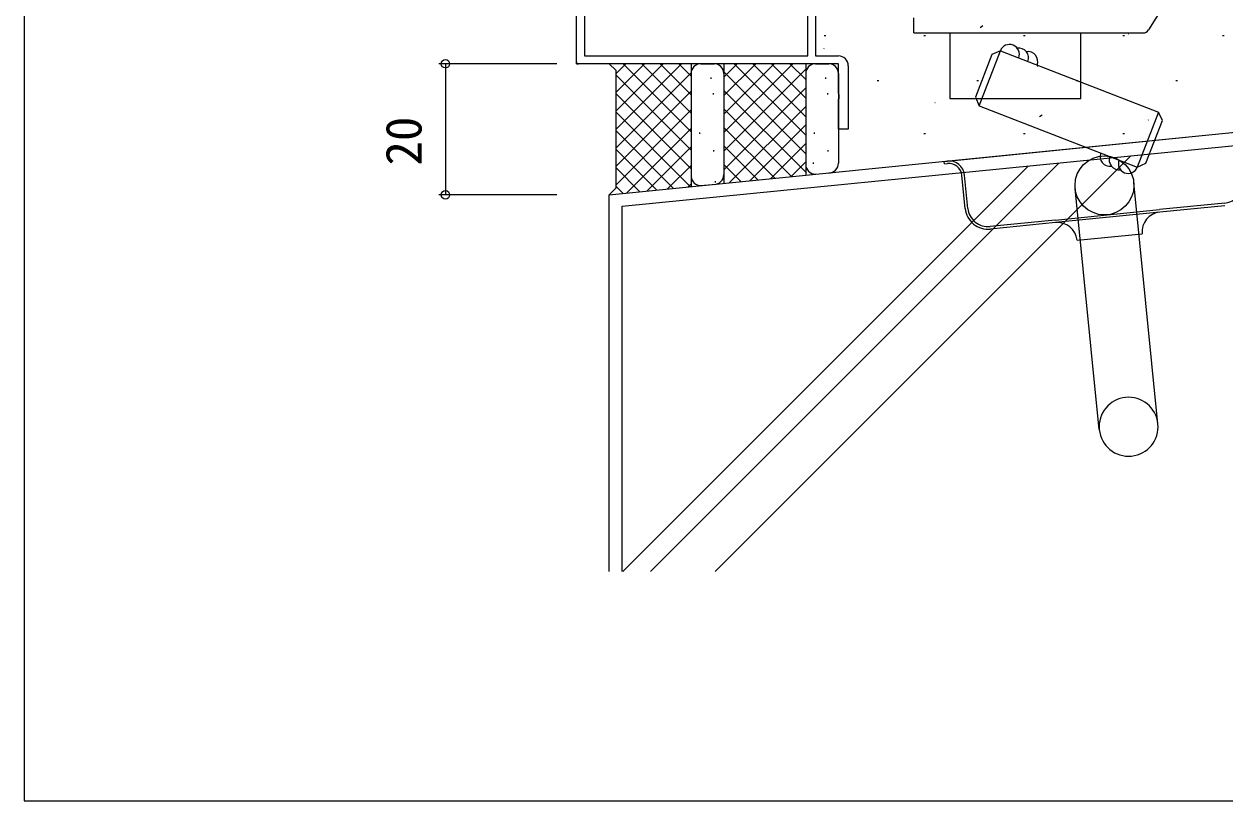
# Model space of a CAD drawing. Units: millimetres, scale not verified. Extents: x -437 to 438, y -344 to 341.
# Drawn here: x -436.8 to -253.5, y -343.8 to -225.2 of the extents above; entities that cross this region are included whole.
import ezdxf
from ezdxf.enums import TextEntityAlignment as Align

# ---------------------------------------------------------------- set-up
doc = ezdxf.new("R2010")
doc.units = ezdxf.units.MM
doc.header["$LTSCALE"] = 2
for name, color, linetype in [('0-2_YKK_11', 7, 'Continuous'), ('0-3_YKK_12', 2, 'Continuous'), ('0-4_YKK_13', 4, 'Continuous'), ('0-5_YKK_D', 6, 'Continuous'), ('0-6_YKK_ZWAK', 7, 'Continuous'), ('0-7_YSS_K', 3, 'Continuous')]:
    doc.layers.add(name, color=color, linetype=linetype)
doc.styles.add('ＭＳ ゴシック', font='')
doc.styles.get('ＭＳ ゴシック').set_extended_font_data('MS Gothic')

msp = doc.modelspace()

# ---------------------------------------------------------------- linework, layer by layer
at = {"layer": '0-2_YKK_11'}
for points in [[(-310.96, -231.6), (-310.96, -241.3), (-312.46, -241.3), (-312.46, -236.758), (-312.34, -236.575), (-312.34, -236.025), (-312.46, -235.842), (-312.46, -231.3), (-352.46, -231.3), (-352.46, -219.3)], [(-335.915, -220.272), (-342.44, -220.5), (-351.26, -220.5), (-351.26, -230.1), (-317.16, -230.1), (-317.16, -219.5), (-322.038, -219.5), (-322.299, -219.653), (-322.55, -219.805), (-329.17, -220.037)], [(-310.907, -219.5), (-315.96, -219.5), (-315.96, -230.1), (-312.46, -230.1)]]:
    msp.add_lwpolyline(points, dxfattribs=at)
msp.add_arc((-312.46, -231.6), 1.5, 0.00001, 89.99999, dxfattribs=at)
at = {"layer": '0-3_YKK_12'}
msp.add_lwpolyline([(-352.46, -231), (-352.46, -231.3), (-352.16, -231.3)], dxfattribs=at)
at = {"layer": '0-4_YKK_13'}
for p, q in [((-260.461, -218.6), (-265.11, -226.126)), ((-300.96, -226.6), (-300.96, -224.3)), ((-300.96, -226.6), (-265.961, -226.6)), ((-275.461, -236.6), (-275.461, -226.6)), ((-295.844, -246.138), (-249.077, -241.462)), ((-296.341, -246.188), (-295.844, -246.138)), ((-296.302, -246.586), (-296.341, -246.188)), ((-296.302, -246.586), (-295.804, -246.536)), ((-293.108, -253.402), (-293.615, -248.327)), ((-292.709, -253.362), (-293.217, -248.288)), ((-272.65, -287.134), (-276.331, -250.317)), ((-263.694, -286.238), (-267.376, -249.422)), ((-253.495, -252.556), (-263.445, -253.551)), ((-253.455, -252.954), (-263.406, -253.949)), ((-279.366, -255.143), (-263.445, -253.551)), ((-263.406, -253.949), (-279.326, -255.541)), ((-279.366, -255.143), (-289.316, -256.138)), ((-279.326, -255.541), (-289.277, -256.536)), ((-276.043, -258.228), (-266.092, -257.233))]:
    msp.add_line(p, q, dxfattribs=at)
msp.add_lwpolyline([(-295.46, -226.6), (-295.461, -236.6), (-275.461, -236.6)], dxfattribs=at)
msp.add_circle((-271.854, -249.87), 4.5, dxfattribs=at)
for centre, radius, start, end in [((-265.961, -225.6), 1, 270, 328.29252), ((-295.605, -248.526), 2.4, 5.71059, 95.71059), ((-295.605, -248.526), 2, 5.71059, 95.71059), ((-253.804, -249.472), 3.1, 275.71059, 5.71059), ((-289.625, -253.054), 3.5, 185.71059, 275.71059), ((-289.625, -253.054), 3.1, 185.71059, 275.71059), ((-263.107, -256.934), 3, 95.71059, 185.71059), ((-279.028, -258.527), 3, 5.71059, 95.71059), ((-268.172, -286.686), 4.5, 5.71059, 185.71059), ((-268.172, -286.686), 4.5, 185.71059, 5.71059)]:
    msp.add_arc(centre, radius, start, end, dxfattribs=at)
at = {"layer": '0-5_YKK_D'}
for p, q in [((-355.46, -231.3), (-373.46, -231.3)), ((-372.46, -231.3), (-372.46, -251.3)), ((-355.46, -251.3), (-373.46, -251.3))]:
    msp.add_line(p, q, dxfattribs=at)
for centre in [(-372.46, -231.3), (-372.46, -251.3)]:
    msp.add_circle(centre, 0.637, dxfattribs=at)
at = {"layer": '0-6_YKK_ZWAK'}
msp.add_line((-436.8, 306.2), (-436.8, -343.8), dxfattribs=at)
msp.add_lwpolyline([(-436.8, -343.8), (438.2, -343.8), (438.2, 306.2)], dxfattribs=at)
at = {"layer": '0-7_YSS_K'}
for p, q in [((-290.821, -225.745), (-290.404, -225.469)), ((-314.63, -226.995), (-314.38, -226.995)), ((-299.43, -226.995), (-299.18, -226.995)), ((-284.23, -226.995), (-283.98, -226.995)), ((-269.03, -226.995), (-268.78, -226.995)), ((-268.19, -226.75), (-268.142, -226.733)), ((-253.83, -226.995), (-253.58, -226.995)), ((-314.687, -229.01), (-314.64, -228.994)), ((-287.738, -229.312), (-263.587, -238.67)), ((-347.46, -231.3), (-346.46, -232.3)), ((-346.46, -232.857), (-344.903, -231.3)), ((-346.46, -235.686), (-342.075, -231.3)), ((-346.46, -238.514), (-339.246, -231.3)), ((-346.46, -241.342), (-336.418, -231.3)), ((-346.46, -232.3), (-346.46, -250.3)), ((-346.46, -244.171), (-334.96, -232.671)), ((-334.96, -241.673), (-345.334, -231.3)), ((-334.96, -238.845), (-342.505, -231.3)), ((-334.96, -236.016), (-339.677, -231.3)), ((-334.96, -233.188), (-336.848, -231.3)), ((-334.96, -231.3), (-334.94, -250.048)), ((-334.96, -232.8), (-334.942, -248.522)), ((-333.46, -231.3), (-331.46, -231.3)), ((-329.96, -231.3), (-329.96, -248.2)), ((-329.96, -233.328), (-327.933, -231.3)), ((-329.96, -236.156), (-325.104, -231.3)), ((-329.96, -238.985), (-322.276, -231.3)), ((-329.96, -241.813), (-319.447, -231.3)), ((-329.96, -244.641), (-317.46, -232.141)), ((-317.46, -245.031), (-329.96, -232.531)), ((-329.96, -232.8), (-329.96, -249.55)), ((-317.46, -242.202), (-328.363, -231.3)), ((-317.46, -239.374), (-325.535, -231.3)), ((-317.46, -236.546), (-322.706, -231.3)), ((-317.46, -233.717), (-319.878, -231.3)), ((-317.46, -231.3), (-317.46, -248.3)), ((-317.46, -232.8), (-317.46, -246.65)), ((-315.96, -231.3), (-313.96, -231.3)), ((-312.46, -232.8), (-312.46, -246.45)), ((-282.141, -231.69), (-282.094, -231.673)), ((-334.96, -244.501), (-346.46, -233.001)), ((-331.925, -233.384), (-331.925, -233.584)), ((-314.425, -233.384), (-314.425, -233.584)), ((-306.555, -233.87), (-306.305, -233.87)), ((-291.355, -233.87), (-291.105, -233.87)), ((-276.155, -233.87), (-275.905, -233.87)), ((-260.955, -233.87), (-260.705, -233.87)), ((-346.46, -246.999), (-334.96, -235.499)), ((-334.96, -247.33), (-346.46, -235.83)), ((-331.615, -235.786), (-331.615, -235.986)), ((-329.96, -247.47), (-317.46, -234.97)), ((-317.46, -247.859), (-329.96, -235.359)), ((-314.115, -235.786), (-314.115, -235.986)), ((-346.46, -249.828), (-334.96, -238.328)), ((-319.631, -248.517), (-329.96, -238.188)), ((-329.129, -249.467), (-317.46, -237.798)), ((-297.741, -237.215), (-297.694, -237.198)), ((-290.99, -237.704), (-266.839, -247.062)), ((-335.059, -250.06), (-346.46, -238.658)), ((-281.797, -239.361), (-281.38, -239.085)), ((-265.195, -239.894), (-265.148, -239.877)), ((-337.63, -250.317), (-346.46, -241.487)), ((-344.843, -251.038), (-334.96, -241.156)), ((-333.656, -241.772), (-333.656, -241.972)), ((-322.202, -248.774), (-329.96, -241.016)), ((-325.986, -249.153), (-317.46, -240.627)), ((-316.156, -241.772), (-316.156, -241.972)), ((-299.43, -241.945), (-299.18, -241.945)), ((-284.23, -241.945), (-283.98, -241.945)), ((-269.03, -241.945), (-268.78, -241.945)), ((-324.774, -249.031), (-329.96, -243.845)), ((-322.844, -248.838), (-317.46, -243.455)), ((-340.202, -250.574), (-346.46, -244.315)), ((-341.7, -250.724), (-334.96, -243.985)), ((-331.563, -244.485), (-331.563, -244.685)), ((-331.264, -308.8), (-267.822, -245.358)), ((-314.063, -244.485), (-314.063, -244.685)), ((-342.773, -250.831), (-346.46, -247.144)), ((-345.406, -308.8), (-283.52, -246.914)), ((-341.163, -308.8), (-278.81, -246.447)), ((-338.557, -250.41), (-334.96, -246.813)), ((-327.345, -249.288), (-329.96, -246.673)), ((-319.701, -248.524), (-317.46, -246.284)), ((-316.324, -246.381), (-316.324, -246.581)), ((-331.305, -249.193), (-331.305, -249.393)), ((-315.96, -248.15), (-313.816, -247.943)), ((-347.46, -251.3), (-346.46, -250.3)), ((-345.344, -251.088), (-346.46, -249.972)), ((-335.414, -250.095), (-334.96, -249.641)), ((-333.46, -249.9), (-331.162, -249.67)), ((-329.916, -249.546), (-329.96, -249.501))]:
    msp.add_line(p, q, dxfattribs=at)
for points in [[(-290.99, -237.704), (-287.738, -229.312), (-289.032, -229.883), (-291.561, -236.41)], [(-263.588, -238.673), (-266.84, -247.064), (-265.546, -246.493), (-263.017, -239.966)]]:
    msp.add_lwpolyline(points, close=True, dxfattribs=at)
for points in [[(-347.46, -308.8), (-347.46, -251.3), (-197.46, -236.3), (-197.46, -308.8)], [(-345.46, -308.8), (-345.46, -253.051), (-199.46, -238.584), (-199.46, -308.8)]]:
    msp.add_lwpolyline(points, dxfattribs=at)
for centre, radius, start, end in [((-286.34, -229.854), 1.5, 338.8189, 158.81888), ((-284.941, -230.396), 1.5, 338.8189, 98.81891), ((-283.542, -230.938), 1.5, 338.8189, 98.81891), ((-333.46, -232.8), 1.5, 90, 180), ((-331.46, -232.8), 1.5, 0, 90), ((-315.96, -232.8), 1.5, 90, 180), ((-313.96, -232.8), 1.5, 0, 90), ((-271.035, -245.436), 1.5, 158.8189, 278.81891), ((-269.637, -245.978), 1.5, 158.8189, 278.81891), ((-315.96, -246.65), 1.5, 180, 270), ((-313.96, -246.45), 1.5, 270, 0), ((-268.238, -246.52), 1.5, 158.8189, 338.81888), ((-333.472, -248.427), 1.473, 183.69056, 270.43808), ((-331.46, -248.2), 1.5, 270, 0)]:
    msp.add_arc(centre, radius, start, end, dxfattribs=at)

# ---------------------------------------------------------------- texts
at = {"layer": '0-5_YKK_D', "style": 'ＭＳ ゴシック'}
msp.add_text('20', height=5.499, rotation=90, dxfattribs=at).set_placement((-374.46, -246.84), align=Align.BOTTOM_LEFT)

doc.saveas('drawing.dxf')
